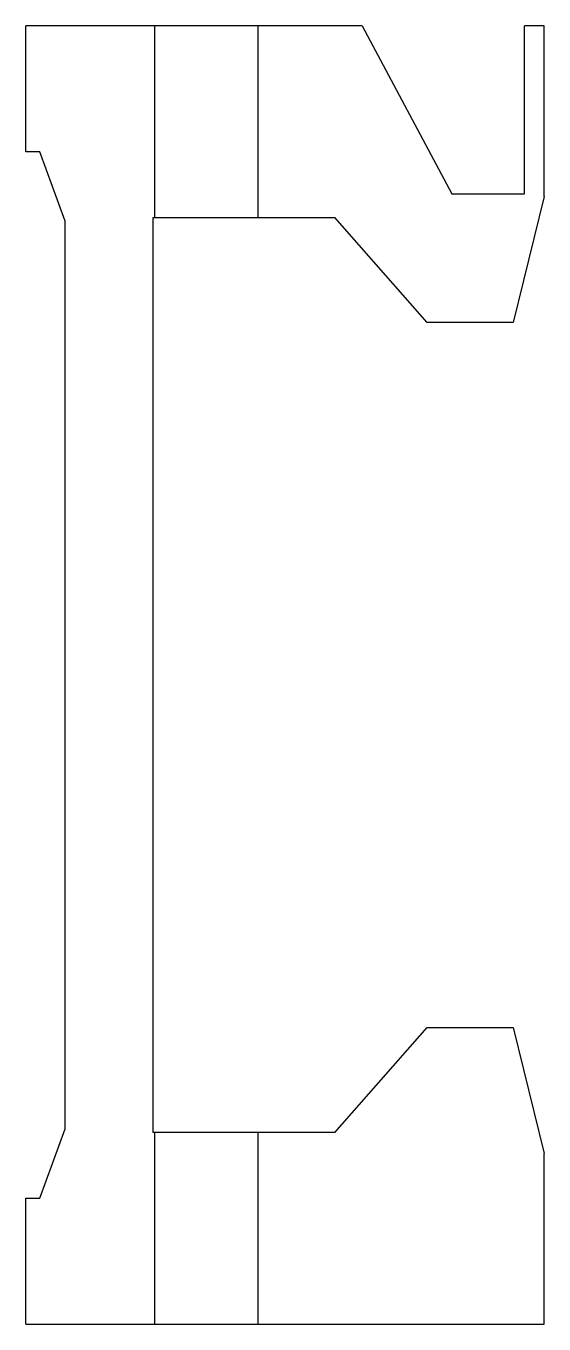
# Model space of a CAD drawing. Header units: millimetres. Extents: x -195 to -10, y -464 to 0.
import ezdxf

# ---------------------------------------------------------------- set-up
doc = ezdxf.new("R2010")
doc.units = ezdxf.units.MM

msp = doc.modelspace()

# ---------------------------------------------------------------- linework, layer by layer
at = {"color": 7, "linetype": 'Continuous', "lineweight": 25}
for p, q in [((-75, 0), (-195.11, 0)), ((-195.11, -45), (-195.11, 0)), ((-149.11, -68.5), (-149.11, 0)), ((-112.2, -68.5), (-112.2, 0)), ((-75, 0), (-43, -60)), ((-10, 0), (-17, 0)), ((-17, -60), (-17, 0)), ((-10, -61), (-10, 0)), ((-190.11, -45), (-195.11, -45)), ((-181.11, -69.73), (-190.11, -45)), ((-43, -60), (-17, -60)), ((-10, -61), (-21, -106)), ((-149.61, -68.5), (-84.7, -68.5)), ((-149.61, -395.5), (-149.61, -68.5)), ((-51.75, -106), (-84.7, -68.5)), ((-181.11, -394.27), (-181.11, -69.73)), ((-21, -106), (-51.75, -106)), ((-84.7, -395.5), (-51.75, -358)), ((-51.75, -358), (-21, -358)), ((-21, -358), (-10, -403)), ((-190.11, -419), (-181.11, -394.27)), ((-84.7, -395.5), (-149.61, -395.5)), ((-149.11, -464), (-149.11, -395.5)), ((-112.2, -464), (-112.2, -395.5)), ((-10, -464), (-10, -403)), ((-195.11, -419), (-190.11, -419)), ((-195.11, -464), (-195.11, -419)), ((-195.11, -464), (-10, -464))]:
    msp.add_line(p, q, dxfattribs=at)

doc.saveas('drawing.dxf')
